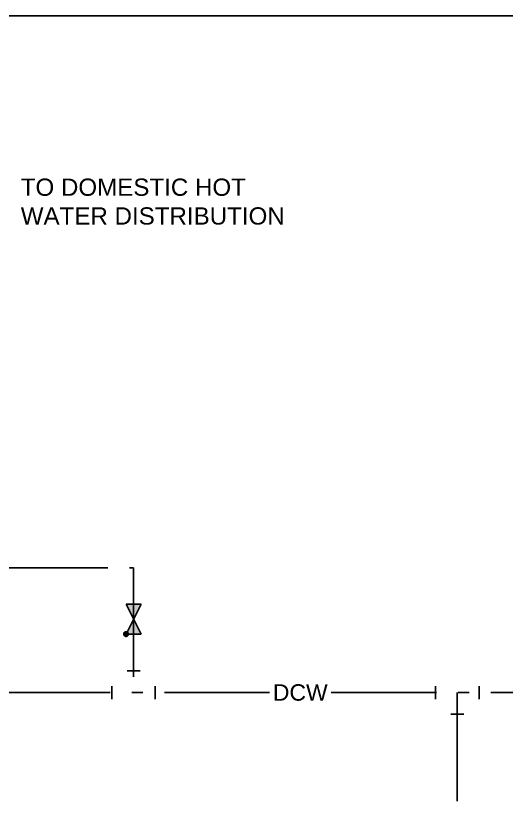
# Model space of a CAD drawing. Header units: millimetres. Extents: x -212361 to 39086, y -42 to 136893.
# Drawn here: x -94508 to -91646, y 72893 to 77532 of the extents above; entities that cross this region are included whole.
import ezdxf

# ---------------------------------------------------------------- set-up
doc = ezdxf.new("R2010")
doc.units = ezdxf.units.MM
doc.header["$LTSCALE"] = 25
doc.linetypes.add('schedules_symbols_notes$0$DCW', pattern=[1.5, 1, -0.2, 0.1, -0.2])
for name, color, linetype in [('schedules_symbols_notes$0$M-ANNO', 11, 'Continuous'), ('schedules_symbols_notes$0$P-ANNO', 11, 'Continuous'), ('schedules_symbols_notes$0$P-DOMW-DCW', 1, 'schedules_symbols_notes$0$DCW')]:
    doc.layers.add(name, color=color, linetype=linetype)
doc.styles.add('schedules_symbols_notes$0$Standard', font='arial.ttf')

# ---------------------------------------------------------------- blocks, each defined once
blk = doc.blocks.new('schedules_symbols_notes$0$PIPE TEE')
at = {"linetype": 'Continuous'}
for p, q in [((-1.5, 5), (1.5, 5)), ((-5, 1.5), (-5, -1.5)), ((5, 1.5), (5, -1.5))]:
    blk.add_line(p, q, dxfattribs=at)
blk = doc.blocks.new('*U222')
h = blk.add_hatch(color=256)
h.dxf.hatch_style = 1
h.paths.add_polyline_path([(-0.0829, 0.0359, 0.414214), (-0.0718, 0.0248), (-0.0718, 0.0359), (-0.0618, 0.0309, 0.116434), (-0.0606, 0.0359, 1)])
h.paths.add_polyline_path([(-0.0718, 0.0359), (-0.0718, 0.0248, 0.284079), (-0.0618, 0.0309)], flags=17)
h = blk.add_hatch(color=255)
h.dxf.hatch_style = 1
h.paths.add_polyline_path([(-0.0829, 0.0359, -1.263554), (-0.0618, 0.0309), (0, 0), (-0.0718, -0.0359), (-0.0718, 0.0248, -0.414214)])
h = blk.add_hatch(color=255)
h.dxf.hatch_style = 1
h.paths.add_polyline_path([(0.0718, 0.0359), (0, 0), (0.0718, -0.0359)])
for p, q in [((-0.0718, 0.0359), (-0.0718, -0.0359)), ((-0.0718, 0.0359), (0.0718, -0.0359)), ((0.0718, 0.0359), (0.0718, -0.0359))]:
    blk.add_line(p, q)
blk.add_lwpolyline([(-0.0718, -0.0359), (-0.0718, 0.0359), (0.0718, -0.0359), (0.0718, 0.0359)])
blk.add_circle((-0.0718, 0.0359), 0.0111)
at = {"layer": 'Defpoints'}
blk.add_line((-0.0718, -0.0359), (0.0718, 0.0359), dxfattribs=at)
blk = doc.blocks.new('schedules_symbols_notes')
at = {"layer": 'schedules_symbols_notes$0$M-ANNO'}
blk.add_lwpolyline([(-4168.32, 3052.43), (-3382.48, 3052.43), (-3382.48, 2593.48), (-4168.32, 2593.48)], close=True, dxfattribs=at)
at = {"layer": 'schedules_symbols_notes$0$P-DOMW-DCW'}
for p, q in [((-3724.67, 2925.47), (-3693.74, 2925.47)), ((-3693.74, 2925.47), (-3693.74, 2896.82)), ((-3724.12, 2896.82), (-3565.36, 2896.82)), ((-3619.35, 2896.82), (-3619.35, 2847.95))]:
    blk.add_line(p, q, dxfattribs=at)
at = {"layer": 'schedules_symbols_notes$0$P-DOMW-DCW', "xscale": 48, "yscale": 48, "zscale": 48, "rotation": 90}
blk.add_blockref('*U222', (-3693.74, 2913.72), dxfattribs=at)
at = {"layer": 'schedules_symbols_notes$0$P-DOMW-DCW'}
blk.add_blockref('schedules_symbols_notes$0$PIPE TEE', (-3693.74, 2896.82), dxfattribs=at)
at = {"layer": 'schedules_symbols_notes$0$P-DOMW-DCW', "xscale": -1, "rotation": 180}
blk.add_blockref('schedules_symbols_notes$0$PIPE TEE', (-3619.35, 2896.82), dxfattribs=at)
at = {"color": 11, "ltscale": 0.1, "insert": (-3719.66, 3015.02), "char_height": 3.9688, "width": 62.128, "attachment_point": 1, "style": 'schedules_symbols_notes$0$Standard'}
blk.add_mtext('TO DOMESTIC HOT WATER DISTRIBUTION', dxfattribs=at)
at = {"layer": 'schedules_symbols_notes$0$P-ANNO', "insert": (-3655.42, 2896.82), "char_height": 3.78, "attachment_point": 5, "style": 'schedules_symbols_notes$0$Standard', "bg_fill": 3, "box_fill_scale": 1.2, "bg_fill_color": 256, "bg_fill_transparency": 0}
blk.add_mtext('DCW', dxfattribs=at)

msp = doc.modelspace()

# ---------------------------------------------------------------- block references
at = {"xscale": 25.4, "yscale": 25.4, "zscale": 25.4}
msp.add_blockref('schedules_symbols_notes', (0, 0), dxfattribs=at)

doc.saveas('drawing.dxf')
